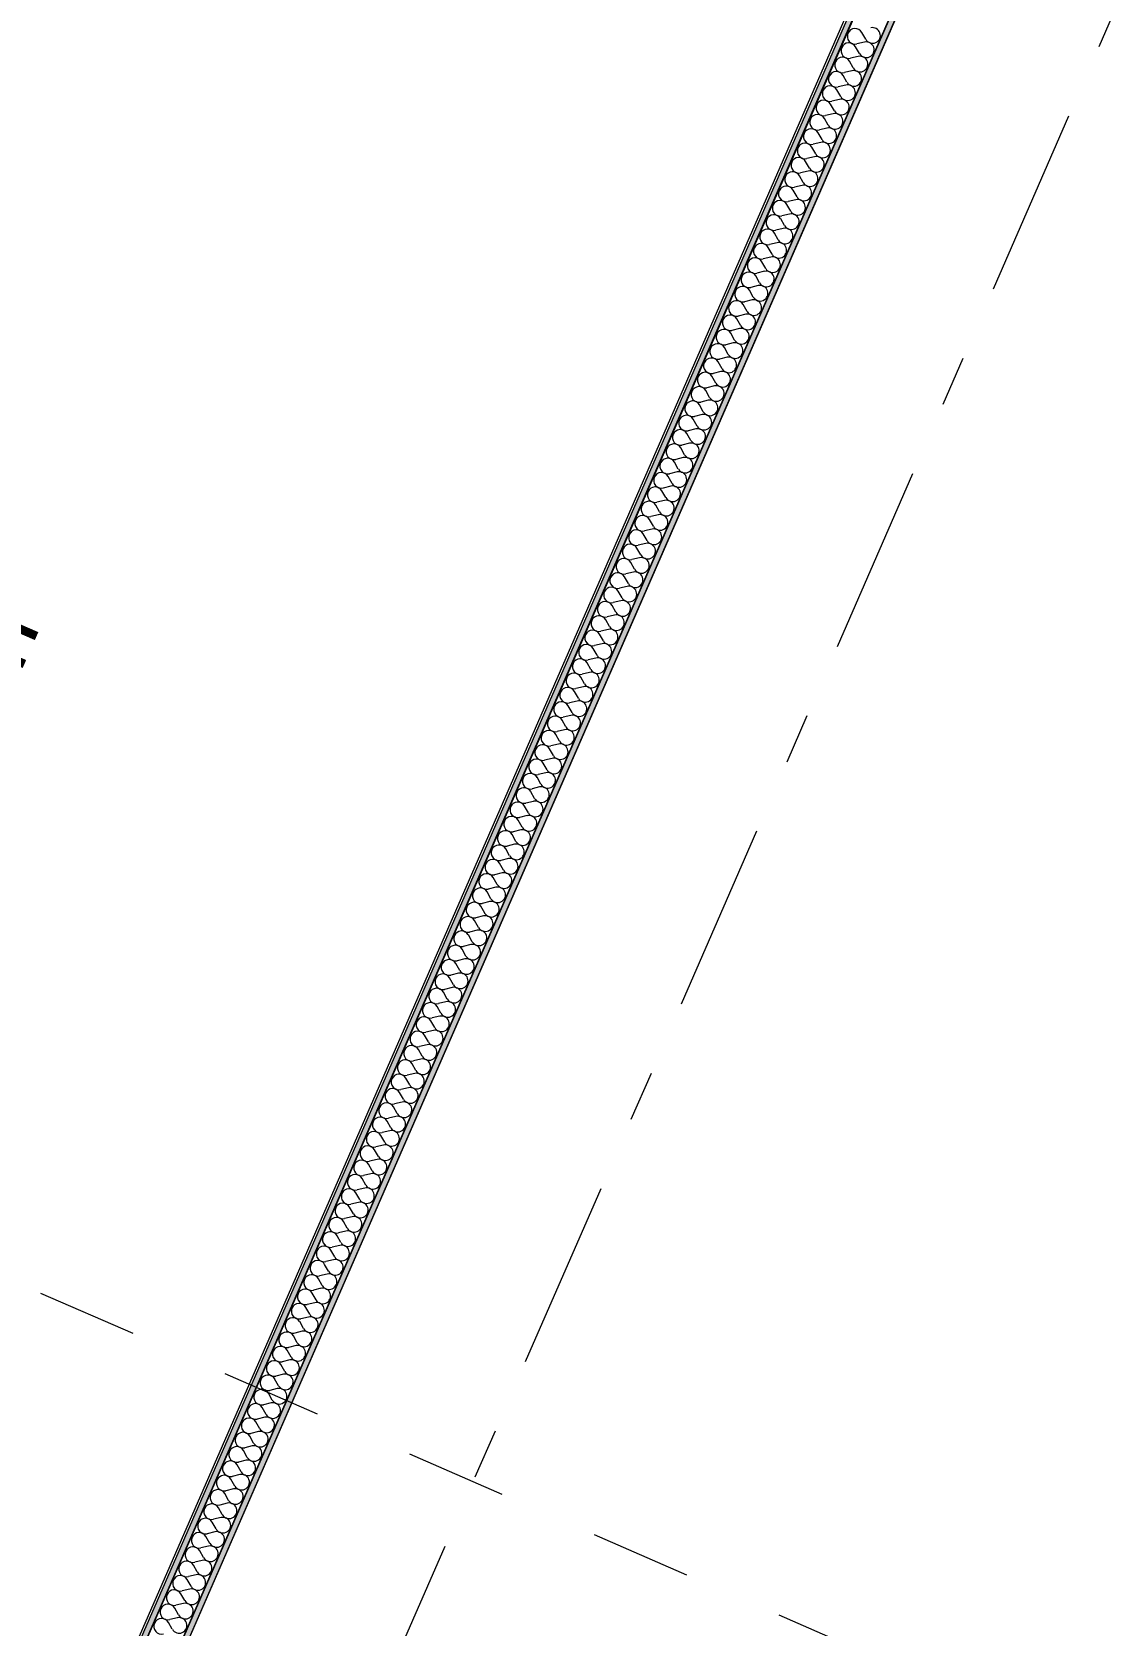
# Model space of a CAD drawing. Header units: millimetres. Extents: x -50172 to 90294, y -80883 to 956680.
# Drawn here: x 5919 to 8930, y -35570 to -31103 of the extents above; entities that cross this region are included whole.
import ezdxf
from ezdxf.enums import TextEntityAlignment as Align

# ---------------------------------------------------------------- set-up
doc = ezdxf.new("R2010")
doc.units = ezdxf.units.MM
doc.header["$MEASUREMENT"] = 0
doc.linetypes.add('Dashed', pattern=[564.444447, 282.222223, -282.222223])
doc.linetypes.add('Double Dashed', pattern=[1093.611073, 529.166651, -211.666656, 141.111112, -211.666656])
for name, color, linetype in [('A-95-MC_Marker_Section_P2.Marker', 7, 'Continuous'), ('New_A-15-MG_Structural_Grid_Phase_2', 7, 'Continuous'), ('New_A-25-M_Wall_Int', 7, 'Continuous'), ('New_A-35-M_FFE-Zone', 7, 'Continuous')]:
    doc.layers.add(name, color=color, linetype=linetype)
for name, color, linetype, lineweight in [('A-95-MC_Marker_Section_P2.Marker_Pen_No__1', 7, 'Continuous', 13), ('New_A-25-M_Wall_Int_Pen_No__1', 7, 'Continuous', 13), ('New_ArchiCAD Zone Stamps_Pen_No__9', 7, 'Continuous', 13)]:
    doc.layers.add(name, color=color, linetype=linetype, lineweight=lineweight)
for name, color, linetype, lineweight, true_color in [('New_A-15-MG_Structural_Grid_Phase_2_Pen_No__222', 7, 'Continuous', 13, 0x65af33), ('New_A-25-M_Wall_Int_Pen_No__107', 7, 'Continuous', 15, 0xa6a6a6), ('New_A-35-M_FFE-Zone_Pen_No__74', 7, 'Continuous', 20, 0x606060)]:
    doc.layers.add(name, color=color, linetype=linetype, lineweight=lineweight, true_color=true_color)
doc.styles.add('GENERATED_STYLE_2', font='')
doc.styles.add('GENERATED_STYLE_3', font='')
doc.styles.add('GENERATED_STYLE_4', font='')
doc.styles.get('GENERATED_STYLE_2').set_extended_font_data('Arial', bold=True)
doc.styles.get('GENERATED_STYLE_3').set_extended_font_data('Arial')
doc.styles.get('GENERATED_STYLE_4').set_extended_font_data('Swis721 BT')

# ---------------------------------------------------------------- blocks, each defined once
blk = doc.blocks.new('Research Area_ member of academic staff_INB 2306_16_1', base_point=(5896.8, -30607.2))
at = {"layer": 'New_A-35-M_FFE-Zone_Pen_No__74', "linetype": 'Continuous'}
blk.add_line((5913.2, -36304.7), (10189.3, -26498.4), dxfattribs=at)
at = {"layer": 'New_ArchiCAD Zone Stamps_Pen_No__9'}
for tag, height, style, p in [('zoneNameLine2', 250, 'GENERATED_STYLE_2', (4497, -33436.6)), ('ROOM_NAME', 250, 'GENERATED_STYLE_2', (4064.8, -33248.1)), ('DUMMY_650', 200, 'GENERATED_STYLE_3', (5636.6, -32973.9)), ('measuredAreaCode', 200, 'GENERATED_STYLE_3', (5289.2, -33770.6)), ('ROOM_NUMBER', 200, 'GENERATED_STYLE_3', (4929.1, -33613.6)), ('DUMMY_651', 133.3, 'GENERATED_STYLE_3', (5758.4, -32679.3)), ('DUMMY_649', 200, 'GENERATED_STYLE_3', (5423.2, -33463.2))]:
    blk.add_attdef(tag, text='', height=height, rotation=66.4404, dxfattribs=dict(at, style=style)).set_placement(p, align=Align.TOP_LEFT)
blk = doc.blocks.new('LiSC Research_INB 2307_21_1', base_point=(11980.1, -31648))
at = {"layer": 'New_A-35-M_FFE-Zone_Pen_No__74', "linetype": 'Continuous'}
blk.add_line((10305.5, -26557.2), (6032.4, -36356.7), dxfattribs=at)
at = {"layer": 'New_ArchiCAD Zone Stamps_Pen_No__9'}
for tag, height, style, p in [('ROOM_NAME', 250, 'GENERATED_STYLE_2', (9818.8, -30761.7)), ('zoneNameLine2', 250, 'GENERATED_STYLE_2', (9630.4, -31193.8)), ('ROOM_NUMBER', 200, 'GENERATED_STYLE_3', (9441.9, -31614.5)), ('measuredAreaCode', 200, 'GENERATED_STYLE_3', (9284.9, -31974.6)), ('DUMMY_649', 200, 'GENERATED_STYLE_3', (9592.3, -32108.7)), ('DUMMY_650', 200, 'GENERATED_STYLE_3', (10081.6, -32322.1)), ('DUMMY_651', 133.3, 'GENERATED_STYLE_3', (10360.9, -32428.6))]:
    blk.add_attdef(tag, text='', height=height, rotation=336.4404, dxfattribs=dict(at, style=style)).set_placement(p, align=Align.TOP_LEFT)
blk = doc.blocks.new('*X504')
at = {"layer": 'New_A-25-M_Wall_Int_Pen_No__107', "linetype": 'Continuous'}
for p, q in [((8252.4, -31132.2), (8231.1, -31137.3)), ((8255.9, -31124.2), (8245.1, -31105.1)), ((8234.9, -31172.4), (8213.6, -31177.4)), ((8238.4, -31164.3), (8227.6, -31145.3)), ((8217.4, -31212.5), (8196.1, -31217.6)), ((8220.9, -31204.5), (8210.1, -31185.5)), ((8185.9, -31284.8), (8175.1, -31265.8)), ((8199.9, -31252.7), (8178.6, -31257.7)), ((8203.4, -31244.7), (8192.6, -31225.6)), ((8168.4, -31325), (8157.6, -31305.9)), ((8182.4, -31292.9), (8161.1, -31297.9)), ((8150.9, -31365.1), (8140.1, -31346.1)), ((8164.9, -31333), (8143.6, -31338.1)), ((8133.4, -31405.3), (8122.6, -31386.2)), ((8147.4, -31373.2), (8126.1, -31378.2)), ((8115.9, -31445.5), (8105.1, -31426.4)), ((8129.9, -31413.3), (8108.6, -31418.4)), ((8098.3, -31485.6), (8087.5, -31466.6)), ((8112.4, -31453.5), (8091, -31458.5)), ((8077.3, -31533.8), (8056, -31538.8)), ((8080.8, -31525.8), (8070, -31506.7)), ((8094.8, -31493.6), (8073.5, -31498.7)), ((8059.8, -31574), (8038.5, -31579)), ((8063.3, -31565.9), (8052.5, -31546.9)), ((8042.3, -31614.1), (8021, -31619.2)), ((8045.8, -31606.1), (8035, -31587)), ((8010.8, -31686.4), (8000, -31667.3)), ((8024.8, -31654.3), (8003.5, -31659.3)), ((8028.3, -31646.2), (8017.5, -31627.2)), ((7993.3, -31726.6), (7982.5, -31707.5)), ((8007.3, -31694.4), (7986, -31699.5)), ((7975.8, -31766.7), (7965, -31747.7)), ((7989.8, -31734.6), (7968.5, -31739.6)), ((7958.3, -31806.9), (7947.5, -31787.8)), ((7972.3, -31774.7), (7951, -31779.8)), ((7940.8, -31847), (7929.9, -31828)), ((7954.8, -31814.9), (7933.4, -31819.9)), ((7923.2, -31887.2), (7912.4, -31868.1)), ((7937.2, -31855.1), (7915.9, -31860.1)), ((7902.2, -31935.4), (7880.9, -31940.4)), ((7905.7, -31927.3), (7894.9, -31908.3)), ((7919.7, -31895.2), (7898.4, -31900.3)), ((7884.7, -31975.5), (7863.4, -31980.6)), ((7888.2, -31967.5), (7877.4, -31948.5)), ((7867.2, -32015.7), (7845.9, -32020.7)), ((7870.7, -32007.7), (7859.9, -31988.6)), ((7835.7, -32088), (7824.9, -32068.9)), ((7849.7, -32055.8), (7828.4, -32060.9)), ((7853.2, -32047.8), (7842.4, -32028.8)), ((7818.2, -32128.1), (7807.4, -32109.1)), ((7832.2, -32096), (7810.9, -32101)), ((7800.7, -32168.3), (7789.9, -32149.2)), ((7814.7, -32136.2), (7793.4, -32141.2)), ((7783.2, -32208.4), (7772.3, -32189.4)), ((7797.2, -32176.3), (7775.8, -32181.4)), ((7765.6, -32248.6), (7754.8, -32229.6)), ((7779.7, -32216.5), (7758.3, -32221.5)), ((7748.1, -32288.8), (7737.3, -32269.7)), ((7762.1, -32256.6), (7740.8, -32261.7)), ((7727.1, -32337), (7705.8, -32342)), ((7730.6, -32328.9), (7719.8, -32309.9)), ((7744.6, -32296.8), (7723.3, -32301.8)), ((7709.6, -32377.1), (7688.3, -32382.2)), ((7713.1, -32369.1), (7702.3, -32350)), ((7692.1, -32417.3), (7670.8, -32422.3)), ((7695.6, -32409.2), (7684.8, -32390.2)), ((7660.6, -32489.6), (7649.8, -32470.5)), ((7674.6, -32457.4), (7653.3, -32462.5)), ((7678.1, -32449.4), (7667.3, -32430.3)), ((7643.1, -32529.7), (7632.3, -32510.7)), ((7657.1, -32497.6), (7635.8, -32502.6)), ((7625.6, -32569.9), (7614.7, -32550.8)), ((7639.6, -32537.7), (7618.3, -32542.8)), ((7608, -32610), (7597.2, -32591)), ((7622.1, -32577.9), (7600.7, -32582.9)), ((7590.5, -32650.2), (7579.7, -32631.1)), ((7604.5, -32618.1), (7583.2, -32623.1)), ((7573, -32690.3), (7562.2, -32671.3)), ((7587, -32658.2), (7565.7, -32663.3)), ((7552, -32738.5), (7530.7, -32743.6)), ((7555.5, -32730.5), (7544.7, -32711.4)), ((7569.5, -32698.4), (7548.2, -32703.4)), ((7534.5, -32778.7), (7513.2, -32783.7)), ((7538, -32770.7), (7527.2, -32751.6)), ((7517, -32818.8), (7495.7, -32823.9)), ((7520.5, -32810.8), (7509.7, -32791.8)), ((7485.5, -32891.1), (7474.7, -32872.1)), ((7499.5, -32859), (7478.2, -32864)), ((7503, -32851), (7492.2, -32831.9)), ((7468, -32931.3), (7457.2, -32912.2)), ((7482, -32899.2), (7460.7, -32904.2)), ((7450.5, -32971.4), (7439.6, -32952.4)), ((7464.5, -32939.3), (7443.1, -32944.4)), ((7432.9, -33011.6), (7422.1, -32992.6)), ((7446.9, -32979.5), (7425.6, -32984.5)), ((7415.4, -33051.8), (7404.6, -33032.7)), ((7429.4, -33019.6), (7408.1, -33024.7)), ((7397.9, -33091.9), (7387.1, -33072.9)), ((7411.9, -33059.8), (7390.6, -33064.8)), ((7376.9, -33140.1), (7355.6, -33145.2)), ((7380.4, -33132.1), (7369.6, -33113)), ((7394.4, -33100), (7373.1, -33105)), ((7359.4, -33180.3), (7338.1, -33185.3)), ((7362.9, -33172.2), (7352.1, -33153.2)), ((7341.9, -33220.4), (7320.6, -33225.5)), ((7345.4, -33212.4), (7334.6, -33193.3)), ((7310.4, -33292.7), (7299.6, -33273.7)), ((7324.4, -33260.6), (7303.1, -33265.6)), ((7327.9, -33252.6), (7317.1, -33233.5)), ((7292.9, -33332.9), (7282, -33313.8)), ((7306.9, -33300.7), (7285.5, -33305.8)), ((7275.3, -33373), (7264.5, -33354)), ((7289.4, -33340.9), (7268, -33345.9)), ((7257.8, -33413.2), (7247, -33394.1)), ((7271.8, -33381.1), (7250.5, -33386.1)), ((7240.3, -33453.3), (7229.5, -33434.3)), ((7254.3, -33421.2), (7233, -33426.3)), ((7222.8, -33493.5), (7212, -33474.4)), ((7236.8, -33461.4), (7215.5, -33466.4)), ((7201.8, -33541.7), (7180.5, -33546.7)), ((7205.3, -33533.7), (7194.5, -33514.6)), ((7219.3, -33501.5), (7198, -33506.6)), ((7184.3, -33581.8), (7163, -33586.9)), ((7187.8, -33573.8), (7177, -33554.8)), ((7166.8, -33622), (7145.5, -33627)), ((7170.3, -33614), (7159.5, -33594.9)), ((7135.3, -33694.3), (7124.4, -33675.2)), ((7149.3, -33662.2), (7127.9, -33667.2)), ((7152.8, -33654.1), (7142, -33635.1)), ((7117.7, -33734.4), (7106.9, -33715.4)), ((7131.8, -33702.3), (7110.4, -33707.4)), ((7100.2, -33774.6), (7089.4, -33755.6)), ((7114.2, -33742.5), (7092.9, -33747.5)), ((7082.7, -33814.8), (7071.9, -33795.7)), ((7096.7, -33782.6), (7075.4, -33787.7)), ((7065.2, -33854.9), (7054.4, -33835.9)), ((7079.2, -33822.8), (7057.9, -33827.8)), ((7047.7, -33895.1), (7036.9, -33876)), ((7061.7, -33862.9), (7040.4, -33868)), ((7026.7, -33943.3), (7005.4, -33948.3)), ((7030.2, -33935.2), (7019.4, -33916.2)), ((7044.2, -33903.1), (7022.9, -33908.1)), ((7009.2, -33983.4), (6987.9, -33988.5)), ((7012.7, -33975.4), (7001.9, -33956.3)), ((6991.7, -34023.6), (6970.4, -34028.6)), ((6995.2, -34015.5), (6984.4, -33996.5)), ((6960.1, -34095.9), (6949.3, -34076.8)), ((6974.2, -34063.7), (6952.8, -34068.8)), ((6977.7, -34055.7), (6966.8, -34036.7)), ((6942.6, -34136), (6931.8, -34117)), ((6956.6, -34103.9), (6935.3, -34108.9)), ((6925.1, -34176.2), (6914.3, -34157.1)), ((6939.1, -34144.1), (6917.8, -34149.1)), ((6907.6, -34216.3), (6896.8, -34197.3)), ((6921.6, -34184.2), (6900.3, -34189.3)), ((6890.1, -34256.5), (6879.3, -34237.4)), ((6904.1, -34224.4), (6882.8, -34229.4)), ((6872.6, -34296.7), (6861.8, -34277.6)), ((6886.6, -34264.5), (6865.3, -34269.6)), ((6851.6, -34344.8), (6830.3, -34349.9)), ((6855.1, -34336.8), (6844.3, -34317.8)), ((6869.1, -34304.7), (6847.8, -34309.7)), ((6834.1, -34385), (6812.8, -34390)), ((6837.6, -34377), (6826.8, -34357.9)), ((6802.6, -34457.3), (6791.7, -34438.2)), ((6816.6, -34425.2), (6795.2, -34430.2)), ((6820.1, -34417.1), (6809.3, -34398.1)), ((6785, -34497.4), (6774.2, -34478.4)), ((6799, -34465.3), (6777.7, -34470.4)), ((6767.5, -34537.6), (6756.7, -34518.5)), ((6781.5, -34505.5), (6760.2, -34510.5)), ((6750, -34577.8), (6739.2, -34558.7)), ((6764, -34545.6), (6742.7, -34550.7)), ((6732.5, -34617.9), (6721.7, -34598.9)), ((6746.5, -34585.8), (6725.2, -34590.8)), ((6715, -34658.1), (6704.2, -34639)), ((6729, -34625.9), (6707.7, -34631)), ((6694, -34706.3), (6672.7, -34711.3)), ((6697.5, -34698.2), (6686.7, -34679.2)), ((6711.5, -34666.1), (6690.2, -34671.1)), ((6676.5, -34746.4), (6655.2, -34751.5)), ((6680, -34738.4), (6669.2, -34719.3)), ((6659, -34786.6), (6637.6, -34791.6)), ((6662.5, -34778.5), (6651.7, -34759.5)), ((6627.4, -34858.9), (6616.6, -34839.8)), ((6641.5, -34826.7), (6620.1, -34831.8)), ((6645, -34818.7), (6634.1, -34799.7)), ((6609.9, -34899), (6599.1, -34880)), ((6623.9, -34866.9), (6602.6, -34871.9)), ((6592.4, -34939.2), (6581.6, -34920.1)), ((6606.4, -34907.1), (6585.1, -34912.1)), ((6574.9, -34979.3), (6564.1, -34960.3)), ((6588.9, -34947.2), (6567.6, -34952.3)), ((6557.4, -35019.5), (6546.6, -35000.4)), ((6571.4, -34987.4), (6550.1, -34992.4)), ((6539.9, -35059.7), (6529.1, -35040.6)), ((6553.9, -35027.5), (6532.6, -35032.6)), ((6518.9, -35107.8), (6497.6, -35112.9)), ((6522.4, -35099.8), (6511.6, -35080.8)), ((6536.4, -35067.7), (6515.1, -35072.7)), ((6501.4, -35148), (6480, -35153)), ((6504.9, -35140), (6494.1, -35120.9)), ((6483.9, -35188.2), (6462.5, -35193.2)), ((6487.4, -35180.1), (6476.5, -35161.1)), ((6452.3, -35260.4), (6441.5, -35241.4)), ((6466.3, -35228.3), (6445, -35233.4)), ((6469.8, -35220.3), (6459, -35201.2)), ((6434.8, -35300.6), (6424, -35281.5)), ((6448.8, -35268.5), (6427.5, -35273.5)), ((6417.3, -35340.8), (6406.5, -35321.7)), ((6431.3, -35308.6), (6410, -35313.7)), ((6399.8, -35380.9), (6389, -35361.9)), ((6413.8, -35348.8), (6392.5, -35353.8)), ((6382.3, -35421.1), (6371.5, -35402)), ((6396.3, -35388.9), (6375, -35394)), ((6364.8, -35461.2), (6354, -35442.2)), ((6378.8, -35429.1), (6357.5, -35434.1)), ((6343.8, -35509.4), (6322.5, -35514.5)), ((6347.3, -35501.4), (6336.5, -35482.3)), ((6361.3, -35469.3), (6340, -35474.3)), ((6326.3, -35549.6), (6304.9, -35554.6)), ((6329.8, -35541.5), (6319, -35522.5)), ((6312.2, -35581.7), (6301.4, -35562.7))]:
    blk.add_line(p, q, dxfattribs=at)
for centre, start, end in [((8226.1, -31115.9), 156.4404, 283.3103), ((8226.1, -31115.9), 29.5705, 156.4404), ((8257.5, -31153.5), 209.5705, 103.3103), ((8275, -31113.4), 209.5705, 103.3103), ((8191.1, -31196.3), 29.5705, 156.4404), ((8208.6, -31156.1), 156.4404, 283.3103), ((8208.6, -31156.1), 29.5705, 156.4404), ((8240, -31193.7), 209.5705, 103.3103), ((8173.6, -31236.4), 29.5705, 156.4404), ((8191.1, -31196.3), 156.4404, 283.3103), ((8222.5, -31233.9), 209.5705, 103.3103), ((8156, -31276.6), 29.5705, 156.4404), ((8173.6, -31236.4), 156.4404, 283.3103), ((8205, -31274), 209.5705, 103.3103), ((8138.5, -31316.7), 156.4404, 283.3103), ((8138.5, -31316.7), 29.5705, 156.4404), ((8156, -31276.6), 156.4404, 283.3103), ((8187.4, -31314.2), 209.5705, 103.3103), ((8121, -31356.9), 156.4404, 283.3103), ((8121, -31356.9), 29.5705, 156.4404), ((8169.9, -31354.3), 209.5705, 103.3103), ((8103.5, -31397.1), 156.4404, 283.3103), ((8103.5, -31397.1), 29.5705, 156.4404), ((8152.4, -31394.5), 209.5705, 103.3103), ((8086, -31437.2), 156.4404, 283.3103), ((8086, -31437.2), 29.5705, 156.4404), ((8134.9, -31434.6), 209.5705, 103.3103), ((8068.5, -31477.4), 156.4404, 283.3103), ((8068.5, -31477.4), 29.5705, 156.4404), ((8117.4, -31474.8), 209.5705, 103.3103), ((8051, -31517.5), 156.4404, 283.3103), ((8051, -31517.5), 29.5705, 156.4404), ((8082.4, -31555.1), 209.5705, 103.3103), ((8099.9, -31515), 209.5705, 103.3103), ((8016, -31597.8), 29.5705, 156.4404), ((8033.5, -31557.7), 156.4404, 283.3103), ((8033.5, -31557.7), 29.5705, 156.4404), ((8064.9, -31595.3), 209.5705, 103.3103), ((7998.4, -31638), 29.5705, 156.4404), ((8016, -31597.8), 156.4404, 283.3103), ((8047.4, -31635.4), 209.5705, 103.3103), ((7980.9, -31678.2), 29.5705, 156.4404), ((7998.4, -31638), 156.4404, 283.3103), ((8029.8, -31675.6), 209.5705, 103.3103), ((7963.4, -31718.3), 156.4404, 283.3103), ((7963.4, -31718.3), 29.5705, 156.4404), ((7980.9, -31678.2), 156.4404, 283.3103), ((8012.3, -31715.7), 209.5705, 103.3103), ((7945.9, -31758.5), 156.4404, 283.3103), ((7945.9, -31758.5), 29.5705, 156.4404), ((7994.8, -31755.9), 209.5705, 103.3103), ((7928.4, -31798.6), 156.4404, 283.3103), ((7928.4, -31798.6), 29.5705, 156.4404), ((7977.3, -31796.1), 209.5705, 103.3103), ((7910.9, -31838.8), 156.4404, 283.3103), ((7910.9, -31838.8), 29.5705, 156.4404), ((7959.8, -31836.2), 209.5705, 103.3103), ((7893.4, -31878.9), 156.4404, 283.3103), ((7893.4, -31878.9), 29.5705, 156.4404), ((7942.3, -31876.4), 209.5705, 103.3103), ((7875.9, -31919.1), 156.4404, 283.3103), ((7875.9, -31919.1), 29.5705, 156.4404), ((7907.3, -31956.7), 209.5705, 103.3103), ((7924.8, -31916.5), 209.5705, 103.3103), ((7840.8, -31999.4), 29.5705, 156.4404), ((7858.4, -31959.3), 156.4404, 283.3103), ((7858.4, -31959.3), 29.5705, 156.4404), ((7889.8, -31996.8), 209.5705, 103.3103), ((7823.3, -32039.6), 29.5705, 156.4404), ((7840.8, -31999.4), 156.4404, 283.3103), ((7872.2, -32037), 209.5705, 103.3103), ((7805.8, -32079.7), 156.4404, 283.3103), ((7805.8, -32079.7), 29.5705, 156.4404), ((7823.3, -32039.6), 156.4404, 283.3103), ((7854.7, -32077.2), 209.5705, 103.3103), ((7788.3, -32119.9), 156.4404, 283.3103), ((7788.3, -32119.9), 29.5705, 156.4404), ((7837.2, -32117.3), 209.5705, 103.3103), ((7770.8, -32160), 156.4404, 283.3103), ((7770.8, -32160), 29.5705, 156.4404), ((7819.7, -32157.5), 209.5705, 103.3103), ((7753.3, -32200.2), 156.4404, 283.3103), ((7753.3, -32200.2), 29.5705, 156.4404), ((7802.2, -32197.6), 209.5705, 103.3103), ((7735.8, -32240.4), 156.4404, 283.3103), ((7735.8, -32240.4), 29.5705, 156.4404), ((7784.7, -32237.8), 209.5705, 103.3103), ((7718.3, -32280.5), 156.4404, 283.3103), ((7718.3, -32280.5), 29.5705, 156.4404), ((7767.2, -32278), 209.5705, 103.3103), ((7683.3, -32360.8), 29.5705, 156.4404), ((7700.8, -32320.7), 156.4404, 283.3103), ((7700.8, -32320.7), 29.5705, 156.4404), ((7732.2, -32358.3), 209.5705, 103.3103), ((7749.7, -32318.1), 209.5705, 103.3103), ((7665.7, -32401), 29.5705, 156.4404), ((7683.3, -32360.8), 156.4404, 283.3103), ((7714.7, -32398.4), 209.5705, 103.3103), ((7648.2, -32441.2), 29.5705, 156.4404), ((7665.7, -32401), 156.4404, 283.3103), ((7697.1, -32438.6), 209.5705, 103.3103), ((7630.7, -32481.3), 156.4404, 283.3103), ((7630.7, -32481.3), 29.5705, 156.4404), ((7648.2, -32441.2), 156.4404, 283.3103), ((7679.6, -32478.7), 209.5705, 103.3103), ((7613.2, -32521.5), 156.4404, 283.3103), ((7613.2, -32521.5), 29.5705, 156.4404), ((7662.1, -32518.9), 209.5705, 103.3103), ((7595.7, -32561.6), 156.4404, 283.3103), ((7595.7, -32561.6), 29.5705, 156.4404), ((7644.6, -32559.1), 209.5705, 103.3103), ((7578.2, -32601.8), 156.4404, 283.3103), ((7578.2, -32601.8), 29.5705, 156.4404), ((7627.1, -32599.2), 209.5705, 103.3103), ((7560.7, -32641.9), 156.4404, 283.3103), ((7560.7, -32641.9), 29.5705, 156.4404), ((7609.6, -32639.4), 209.5705, 103.3103), ((7543.2, -32682.1), 156.4404, 283.3103), ((7543.2, -32682.1), 29.5705, 156.4404), ((7592.1, -32679.5), 209.5705, 103.3103), ((7508.1, -32762.4), 29.5705, 156.4404), ((7525.7, -32722.3), 156.4404, 283.3103), ((7525.7, -32722.3), 29.5705, 156.4404), ((7557.1, -32759.8), 209.5705, 103.3103), ((7574.6, -32719.7), 209.5705, 103.3103), ((7490.6, -32802.6), 29.5705, 156.4404), ((7508.1, -32762.4), 156.4404, 283.3103), ((7539.5, -32800), 209.5705, 103.3103), ((7473.1, -32842.7), 29.5705, 156.4404), ((7490.6, -32802.6), 156.4404, 283.3103), ((7522, -32840.2), 209.5705, 103.3103), ((7455.6, -32882.9), 156.4404, 283.3103), ((7455.6, -32882.9), 29.5705, 156.4404), ((7473.1, -32842.7), 156.4404, 283.3103), ((7504.5, -32880.3), 209.5705, 103.3103), ((7438.1, -32923), 156.4404, 283.3103), ((7438.1, -32923), 29.5705, 156.4404), ((7487, -32920.5), 209.5705, 103.3103), ((7420.6, -32963.2), 156.4404, 283.3103), ((7420.6, -32963.2), 29.5705, 156.4404), ((7469.5, -32960.6), 209.5705, 103.3103), ((7403.1, -33003.4), 156.4404, 283.3103), ((7403.1, -33003.4), 29.5705, 156.4404), ((7452, -33000.8), 209.5705, 103.3103), ((7385.6, -33043.5), 156.4404, 283.3103), ((7385.6, -33043.5), 29.5705, 156.4404), ((7434.5, -33041), 209.5705, 103.3103), ((7368.1, -33083.7), 156.4404, 283.3103), ((7368.1, -33083.7), 29.5705, 156.4404), ((7417, -33081.1), 209.5705, 103.3103), ((7333, -33164), 29.5705, 156.4404), ((7350.5, -33123.8), 156.4404, 283.3103), ((7350.5, -33123.8), 29.5705, 156.4404), ((7381.9, -33161.4), 209.5705, 103.3103), ((7399.5, -33121.3), 209.5705, 103.3103), ((7315.5, -33204.2), 29.5705, 156.4404), ((7333, -33164), 156.4404, 283.3103), ((7364.4, -33201.6), 209.5705, 103.3103), ((7298, -33244.3), 29.5705, 156.4404), ((7315.5, -33204.2), 156.4404, 283.3103), ((7346.9, -33241.7), 209.5705, 103.3103), ((7280.5, -33284.5), 156.4404, 283.3103), ((7280.5, -33284.5), 29.5705, 156.4404), ((7298, -33244.3), 156.4404, 283.3103), ((7329.4, -33281.9), 209.5705, 103.3103), ((7263, -33324.6), 156.4404, 283.3103), ((7263, -33324.6), 29.5705, 156.4404), ((7311.9, -33322.1), 209.5705, 103.3103), ((7245.5, -33364.8), 156.4404, 283.3103), ((7245.5, -33364.8), 29.5705, 156.4404), ((7294.4, -33362.2), 209.5705, 103.3103), ((7228, -33404.9), 156.4404, 283.3103), ((7228, -33404.9), 29.5705, 156.4404), ((7276.9, -33402.4), 209.5705, 103.3103), ((7210.5, -33445.1), 156.4404, 283.3103), ((7210.5, -33445.1), 29.5705, 156.4404), ((7259.4, -33442.5), 209.5705, 103.3103), ((7192.9, -33485.3), 156.4404, 283.3103), ((7192.9, -33485.3), 29.5705, 156.4404), ((7241.9, -33482.7), 209.5705, 103.3103), ((7157.9, -33565.6), 29.5705, 156.4404), ((7175.4, -33525.4), 156.4404, 283.3103), ((7175.4, -33525.4), 29.5705, 156.4404), ((7206.8, -33563), 209.5705, 103.3103), ((7224.4, -33522.8), 209.5705, 103.3103), ((7140.4, -33605.7), 29.5705, 156.4404), ((7157.9, -33565.6), 156.4404, 283.3103), ((7189.3, -33603.2), 209.5705, 103.3103), ((7122.9, -33645.9), 29.5705, 156.4404), ((7140.4, -33605.7), 156.4404, 283.3103), ((7171.8, -33643.3), 209.5705, 103.3103), ((7105.4, -33686), 156.4404, 283.3103), ((7105.4, -33686), 29.5705, 156.4404), ((7122.9, -33645.9), 156.4404, 283.3103), ((7154.3, -33683.5), 209.5705, 103.3103), ((7087.9, -33726.2), 156.4404, 283.3103), ((7087.9, -33726.2), 29.5705, 156.4404), ((7136.8, -33723.6), 209.5705, 103.3103), ((7070.4, -33766.4), 156.4404, 283.3103), ((7070.4, -33766.4), 29.5705, 156.4404), ((7119.3, -33763.8), 209.5705, 103.3103), ((7052.9, -33806.5), 156.4404, 283.3103), ((7052.9, -33806.5), 29.5705, 156.4404), ((7101.8, -33803.9), 209.5705, 103.3103), ((7035.4, -33846.7), 156.4404, 283.3103), ((7035.4, -33846.7), 29.5705, 156.4404), ((7084.3, -33844.1), 209.5705, 103.3103), ((7017.8, -33886.8), 156.4404, 283.3103), ((7017.8, -33886.8), 29.5705, 156.4404), ((7049.2, -33924.4), 209.5705, 103.3103), ((7066.8, -33884.3), 209.5705, 103.3103), ((6982.8, -33967.1), 29.5705, 156.4404), ((7000.3, -33927), 156.4404, 283.3103), ((7000.3, -33927), 29.5705, 156.4404), ((7031.7, -33964.6), 209.5705, 103.3103), ((6965.3, -34007.3), 29.5705, 156.4404), ((6982.8, -33967.1), 156.4404, 283.3103), ((7014.2, -34004.7), 209.5705, 103.3103), ((6947.8, -34047.5), 29.5705, 156.4404), ((6965.3, -34007.3), 156.4404, 283.3103), ((6996.7, -34044.9), 209.5705, 103.3103), ((6930.3, -34087.6), 156.4404, 283.3103), ((6930.3, -34087.6), 29.5705, 156.4404), ((6947.8, -34047.5), 156.4404, 283.3103), ((6979.2, -34085.1), 209.5705, 103.3103), ((6912.8, -34127.8), 156.4404, 283.3103), ((6912.8, -34127.8), 29.5705, 156.4404), ((6961.7, -34125.2), 209.5705, 103.3103), ((6895.3, -34167.9), 156.4404, 283.3103), ((6895.3, -34167.9), 29.5705, 156.4404), ((6944.2, -34165.4), 209.5705, 103.3103), ((6877.8, -34208.1), 156.4404, 283.3103), ((6877.8, -34208.1), 29.5705, 156.4404), ((6926.7, -34205.5), 209.5705, 103.3103), ((6860.2, -34248.3), 156.4404, 283.3103), ((6860.2, -34248.3), 29.5705, 156.4404), ((6909.2, -34245.7), 209.5705, 103.3103), ((6842.7, -34288.4), 156.4404, 283.3103), ((6842.7, -34288.4), 29.5705, 156.4404), ((6874.1, -34326), 209.5705, 103.3103), ((6891.6, -34285.8), 209.5705, 103.3103), ((6807.7, -34368.7), 29.5705, 156.4404), ((6825.2, -34328.6), 156.4404, 283.3103), ((6825.2, -34328.6), 29.5705, 156.4404), ((6856.6, -34366.2), 209.5705, 103.3103), ((6790.2, -34408.9), 29.5705, 156.4404), ((6807.7, -34368.7), 156.4404, 283.3103), ((6839.1, -34406.3), 209.5705, 103.3103), ((6772.7, -34449), 29.5705, 156.4404), ((6790.2, -34408.9), 156.4404, 283.3103), ((6821.6, -34446.5), 209.5705, 103.3103), ((6755.2, -34489.2), 156.4404, 283.3103), ((6755.2, -34489.2), 29.5705, 156.4404), ((6772.7, -34449), 156.4404, 283.3103), ((6804.1, -34486.6), 209.5705, 103.3103), ((6737.7, -34529.4), 156.4404, 283.3103), ((6737.7, -34529.4), 29.5705, 156.4404), ((6786.6, -34526.8), 209.5705, 103.3103), ((6720.2, -34569.5), 156.4404, 283.3103), ((6720.2, -34569.5), 29.5705, 156.4404), ((6769.1, -34566.9), 209.5705, 103.3103), ((6702.6, -34609.7), 156.4404, 283.3103), ((6702.6, -34609.7), 29.5705, 156.4404), ((6751.6, -34607.1), 209.5705, 103.3103), ((6685.1, -34649.8), 156.4404, 283.3103), ((6685.1, -34649.8), 29.5705, 156.4404), ((6734, -34647.3), 209.5705, 103.3103), ((6667.6, -34690), 156.4404, 283.3103), ((6667.6, -34690), 29.5705, 156.4404), ((6699, -34727.6), 209.5705, 103.3103), ((6716.5, -34687.4), 209.5705, 103.3103), ((6632.6, -34770.3), 29.5705, 156.4404), ((6650.1, -34730.1), 156.4404, 283.3103), ((6650.1, -34730.1), 29.5705, 156.4404), ((6681.5, -34767.7), 209.5705, 103.3103), ((6615.1, -34810.5), 29.5705, 156.4404), ((6632.6, -34770.3), 156.4404, 283.3103), ((6664, -34807.9), 209.5705, 103.3103), ((6597.6, -34850.6), 29.5705, 156.4404), ((6615.1, -34810.5), 156.4404, 283.3103), ((6646.5, -34848.1), 209.5705, 103.3103), ((6580.1, -34890.8), 156.4404, 283.3103), ((6580.1, -34890.8), 29.5705, 156.4404), ((6597.6, -34850.6), 156.4404, 283.3103), ((6629, -34888.2), 209.5705, 103.3103), ((6562.6, -34930.9), 156.4404, 283.3103), ((6562.6, -34930.9), 29.5705, 156.4404), ((6611.5, -34928.4), 209.5705, 103.3103), ((6545, -34971.1), 156.4404, 283.3103), ((6545, -34971.1), 29.5705, 156.4404), ((6594, -34968.5), 209.5705, 103.3103), ((6527.5, -35011.3), 156.4404, 283.3103), ((6527.5, -35011.3), 29.5705, 156.4404), ((6576.5, -35008.7), 209.5705, 103.3103), ((6510, -35051.4), 156.4404, 283.3103), ((6510, -35051.4), 29.5705, 156.4404), ((6558.9, -35048.8), 209.5705, 103.3103), ((6492.5, -35091.6), 156.4404, 283.3103), ((6492.5, -35091.6), 29.5705, 156.4404), ((6523.9, -35129.2), 209.5705, 103.3103), ((6541.4, -35089), 209.5705, 103.3103), ((6457.5, -35171.9), 29.5705, 156.4404), ((6475, -35131.7), 156.4404, 283.3103), ((6475, -35131.7), 29.5705, 156.4404), ((6506.4, -35169.3), 209.5705, 103.3103), ((6440, -35212), 29.5705, 156.4404), ((6457.5, -35171.9), 156.4404, 283.3103), ((6488.9, -35209.5), 209.5705, 103.3103), ((6422.5, -35252.2), 29.5705, 156.4404), ((6440, -35212), 156.4404, 283.3103), ((6471.4, -35249.6), 209.5705, 103.3103), ((6405, -35292.4), 156.4404, 283.3103), ((6405, -35292.4), 29.5705, 156.4404), ((6422.5, -35252.2), 156.4404, 283.3103), ((6453.9, -35289.8), 209.5705, 103.3103), ((6387.5, -35332.5), 156.4404, 283.3103), ((6387.5, -35332.5), 29.5705, 156.4404), ((6436.4, -35329.9), 209.5705, 103.3103), ((6369.9, -35372.7), 156.4404, 283.3103), ((6369.9, -35372.7), 29.5705, 156.4404), ((6418.9, -35370.1), 209.5705, 103.3103), ((6352.4, -35412.8), 156.4404, 283.3103), ((6352.4, -35412.8), 29.5705, 156.4404), ((6401.3, -35410.3), 209.5705, 103.3103), ((6334.9, -35453), 156.4404, 283.3103), ((6334.9, -35453), 29.5705, 156.4404), ((6383.8, -35450.4), 209.5705, 103.3103), ((6317.4, -35493.1), 156.4404, 283.3103), ((6317.4, -35493.1), 29.5705, 156.4404), ((6348.8, -35530.7), 209.5705, 103.3103), ((6366.3, -35490.6), 209.5705, 103.3103), ((6282.4, -35573.5), 29.5705, 156.4404), ((6299.9, -35533.3), 156.4404, 283.3103), ((6299.9, -35533.3), 29.5705, 156.4404), ((6331.3, -35570.9), 209.5705, 103.3103), ((6282.4, -35573.5), 156.4404, 283.3103)]:
    blk.add_arc(centre, 21.9, start, end, dxfattribs=at)
blk = doc.blocks.new('Wall_134_1', base_point=(6032.4, -36356.7))
at = {"layer": 'New_A-25-M_Wall_Int_Pen_No__107', "linetype": 'Continuous'}
for points in [[(5932.5, -36313.1), (10208.5, -26506.8), (10194.8, -26500.8), (5918.7, -36307.1)], [(6032.4, -36356.7), (10308.4, -26550.4), (10294.7, -26544.4), (6018.7, -36350.7)]]:
    blk.add_hatch(color=256, dxfattribs=at).paths.add_polyline_path(points)
at = {"layer": 'New_A-25-M_Wall_Int_Pen_No__107', "linetype": 'Continuous', "lineweight": 0, "true_color": 0x535353}
for points in [[(5933.4, -36313.5), (10209.4, -26507.2), (10208.5, -26506.8), (5932.5, -36313.1)], [(6018.7, -36350.7), (10294.7, -26544.4), (10293.8, -26544), (6017.7, -36350.3)]]:
    blk.add_hatch(color=251, dxfattribs=at).paths.add_polyline_path(points)
at = {"layer": 'New_A-25-M_Wall_Int_Pen_No__1', "linetype": 'Continuous'}
for p, q in [((5932.5, -36313.1), (10208.5, -26506.8)), ((5933.4, -36313.5), (10209.4, -26507.2)), ((6017.7, -36350.3), (10293.8, -26544)), ((6018.7, -36350.7), (10294.7, -26544.4))]:
    blk.add_line(p, q, dxfattribs=at)
at = {"layer": 'New_A-25-M_Wall_Int_Pen_No__1', "linetype": 'Continuous', "flags": 128}
for points in [[(10194.8, -26500.8), (5918.7, -36307.1)], [(6032.4, -36356.7), (10308.4, -26550.4)]]:
    blk.add_lwpolyline(points, dxfattribs=at)
at = {"layer": 'New_A-25-M_Wall_Int', "color": 250, "lineweight": 50, "true_color": 0x2a2a2a}
blk.add_blockref('*X504', (0, 0), dxfattribs=at)
blk = doc.blocks.new('Standard grid marker_35')
at = {"layer": 'New_A-15-MG_Structural_Grid_Phase_2_Pen_No__222', "linetype": 'Double Dashed'}
blk.add_line((2211.6, 0), (53472.7, 0), dxfattribs=at)
at = {"layer": 'New_A-15-MG_Structural_Grid_Phase_2_Pen_No__222', "style": 'GENERATED_STYLE_4'}
for tag, p in [('AC_MarkerText_1_0', (-500, 1206.2)), ('AC_MarkerText_1_1', (56184.2, 1206.2))]:
    blk.add_attdef(tag, text='', height=350, rotation=270, dxfattribs=at).set_placement(p, align=Align.MIDDLE_CENTER)
blk = doc.blocks.new('Cutting Plane_4_1', base_point=(-25330.5, -21002.6))
at = {"layer": 'A-95-MC_Marker_Section_P2.Marker_Pen_No__1', "linetype": 'Dashed'}
blk.add_line((-25101.3, -21102.5), (22391.9, -41811.9), dxfattribs=at)

msp = doc.modelspace()

# ---------------------------------------------------------------- block references
at = {"layer": 'A-95-MC_Marker_Section_P2.Marker'}
msp.add_blockref('Cutting Plane_4_1', (-25330.5, -21002.6), dxfattribs=at)
at = {"layer": 'New_A-15-MG_Structural_Grid_Phase_2', "color": 8, "linetype": 'Continuous', "lineweight": 15, "zscale": 1000, "rotation": 66.44041158399293}
msp.add_blockref('Standard grid marker_35', (-2323.9, -56907.5), dxfattribs=at)
at = {"layer": 'New_A-25-M_Wall_Int', "color": 250, "lineweight": 50, "true_color": 0x2a2a2a}
msp.add_blockref('Wall_134_1', (6032.4, -36356.7), dxfattribs=at)
at = {"layer": 'New_A-35-M_FFE-Zone', "linetype": 'Continuous'}
ref = msp.add_blockref('Research Area_ member of academic staff_INB 2306_16_1', (5896.8, -30607.2), dxfattribs=at)
ref.add_attrib('ROOM_NAME', 'Research Area/ member of academic staff', dxfattribs={"layer": 'New_ArchiCAD Zone Stamps_Pen_No__9', "color": 7, "height": 250, "rotation": 66.4404, "style": 'GENERATED_STYLE_2'}).set_placement((4064.8, -33248.1), align=Align.TOP_LEFT)
ref.add_attrib('DUMMY_650', ' m', dxfattribs={"layer": 'New_ArchiCAD Zone Stamps_Pen_No__9', "color": 7, "height": 200, "rotation": 66.4404, "style": 'GENERATED_STYLE_3'}).set_placement((5636.6, -32973.9), align=Align.TOP_LEFT)
msp.add_blockref('LiSC Research_INB 2307_21_1', (11980.1, -31648), dxfattribs=at)

doc.saveas('drawing.dxf')
